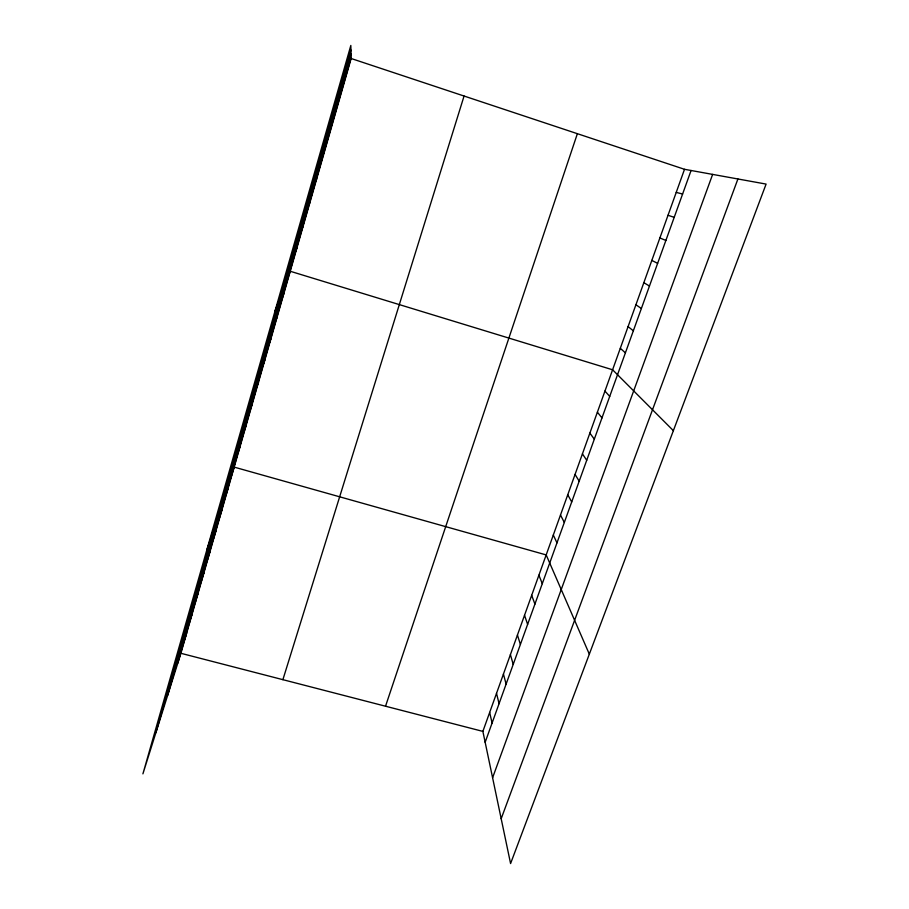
<?xml version="1.0" encoding="UTF-8"?>
<svg xmlns="http://www.w3.org/2000/svg" width="909" height="909" viewBox="0 0 909 909"><rect width="100%" height="100%" fill="white"/><g stroke="black" fill="none" stroke-linecap="round" stroke-linejoin="round"><path stroke-width="1.36" d="M155.871 732.745L350.931 49.995M167.642 695.385L351.033 54.04M177.789 663.172L351.124 57.472M180.902 653.298L351.147 58.506L350.829 45.45L142.906 773.866L180.902 653.298L482.872 731.393L510.585 863.55L766.094 184.084L684.511 169.301L351.147 58.506M282.892 679.671L464.067 96.036M183.595 642.89L186.618 633.334M189.447 622.426L192.378 613.2M195.355 601.781L198.196 592.895M207.332 559.933L209.979 551.718M201.321 580.953L204.059 572.397M213.41 538.719L215.944 530.856M219.535 517.312L221.978 509.801M225.716 495.7L228.057 488.565M206.684 550.445L234.192 467.124L546.184 554.922L589.327 654.162M238.067 452.534L240.192 446.137M244.237 430.98L246.259 424.957M385.53 706.213L577.374 133.691M250.464 409.232L252.372 403.596M256.736 387.291L258.542 382.03M263.076 365.134L264.769 360.282M269.473 342.784L271.052 338.33M482.872 731.393L684.511 169.301M485.156 742.289L691.079 170.483M275.927 320.218L277.393 316.173M492.598 777.752L712.633 174.392M501.189 818.702L737.915 178.971M282.449 297.448L283.79 293.823M275.041 310.946L290.244 271.268L612.598 369.781L673.364 430.661M295.664 251.259L296.766 248.498M302.367 227.841L303.345 225.523M309.128 204.195L309.98 202.332M315.968 180.323L316.684 178.925M322.865 156.223L323.445 155.291M676.228 192.39L682.591 194.026M668.024 215.274L674.194 217.353M659.889 237.953L665.877 240.465M651.821 260.417L657.627 263.349M643.833 282.688L649.458 286.04M635.925 304.754L641.368 308.515M628.074 326.626L633.346 330.785M620.302 348.306L625.403 352.851M604.951 391.086L609.723 396.404M597.383 412.186L601.985 417.879M589.873 433.116L594.316 439.172M582.43 453.852L586.714 460.272M575.056 474.418L579.181 481.191M567.75 494.803L571.716 501.916M560.501 515.017L564.319 522.47M553.308 535.049L556.978 542.843M538.901 575.215L542.287 583.658M531.685 595.327L534.924 604.11M524.527 615.268L527.629 624.369M517.437 635.039L520.391 644.447M510.403 654.639L513.221 664.365M503.438 674.08L506.12 684.102M496.519 693.34L499.064 703.668M489.667 712.451L492.087 723.064"/></g></svg>
